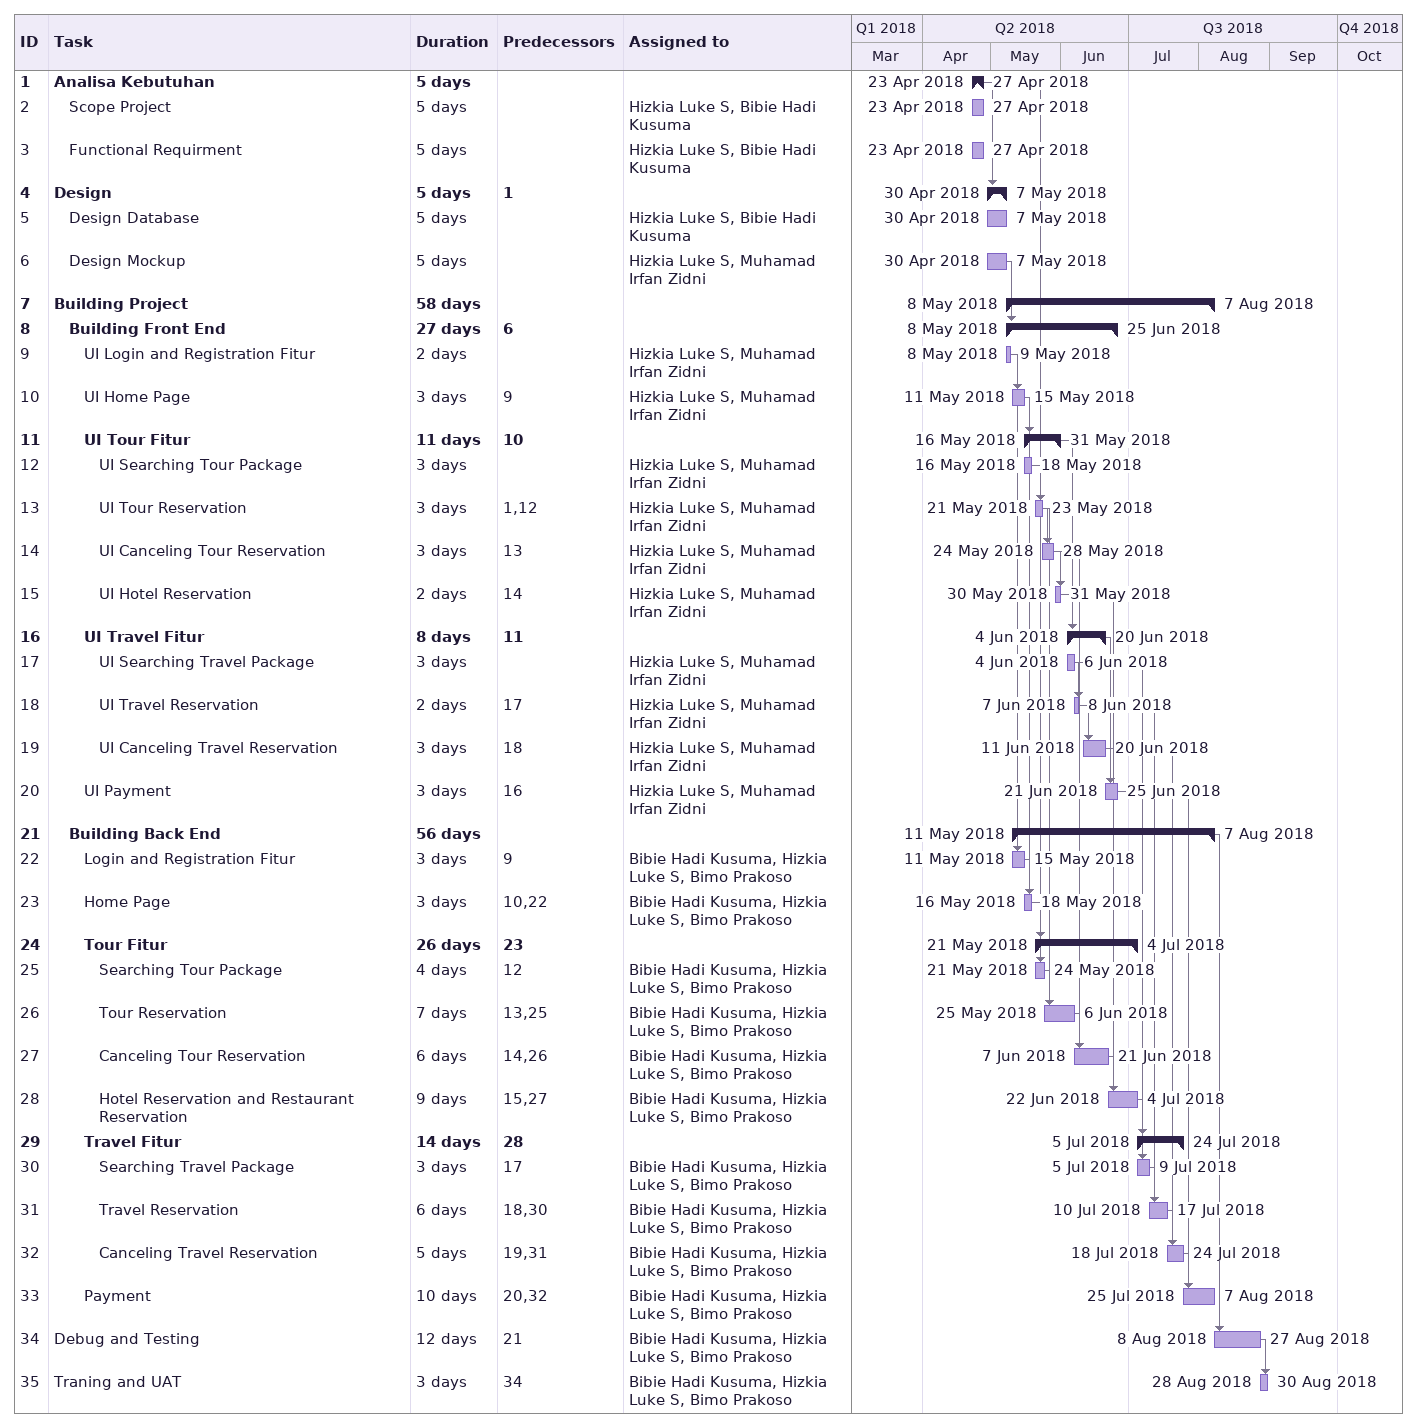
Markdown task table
| ID | Level | Task | Duration | Start | Finish | Predecessors | Resources |
|---|---|---|---|---|---|---|---|
| 1 | 1 | **Analisa Kebutuhan** | 5d | 2018-04-23 | 2018-04-27 |  |  |
| 2 | 2 | Scope Project | 5d | 2018-04-23 | 2018-04-27 |  | Hizkia Luke S, Bibie Hadi Kusuma |
| 3 | 2 | Functional Requirment | 5d | 2018-04-23 | 2018-04-27 |  | Hizkia Luke S, Bibie Hadi Kusuma |
| 4 | 1 | **Design** | 5d | 2018-04-30 | 2018-05-07 | 1 |  |
| 5 | 2 | Design Database | 5d | 2018-04-30 | 2018-05-07 |  | Hizkia Luke S, Bibie Hadi Kusuma |
| 6 | 2 | Design Mockup | 5d | 2018-04-30 | 2018-05-07 |  | Hizkia Luke S, Muhamad Irfan Zidni |
| 7 | 1 | **Building Project** | 58d | 2018-05-08 | 2018-08-07 |  |  |
| 8 | 2 | **Building Front End** | 27d | 2018-05-08 | 2018-06-25 | 6 |  |
| 9 | 3 | UI Login and Registration Fitur | 2d | 2018-05-08 | 2018-05-09 |  | Hizkia Luke S, Muhamad Irfan Zidni |
| 10 | 3 | UI Home Page | 3d | 2018-05-11 | 2018-05-15 | 9 | Hizkia Luke S, Muhamad Irfan Zidni |
| 11 | 3 | **UI Tour Fitur** | 11d | 2018-05-16 | 2018-05-31 | 10 |  |
| 12 | 4 | UI Searching Tour Package | 3d | 2018-05-16 | 2018-05-18 |  | Hizkia Luke S, Muhamad Irfan Zidni |
| 13 | 4 | UI Tour Reservation | 3d | 2018-05-21 | 2018-05-23 | 1, 12 | Hizkia Luke S, Muhamad Irfan Zidni |
| 14 | 4 | UI Canceling Tour Reservation | 3d | 2018-05-24 | 2018-05-28 | 13 | Hizkia Luke S, Muhamad Irfan Zidni |
| 15 | 4 | UI Hotel Reservation | 2d | 2018-05-30 | 2018-05-31 | 14 | Hizkia Luke S, Muhamad Irfan Zidni |
| 16 | 3 | **UI Travel Fitur** | 8d | 2018-06-04 | 2018-06-20 | 11 |  |
| 17 | 4 | UI Searching Travel Package | 3d | 2018-06-04 | 2018-06-06 |  | Hizkia Luke S, Muhamad Irfan Zidni |
| 18 | 4 | UI Travel Reservation | 2d | 2018-06-07 | 2018-06-08 | 17 | Hizkia Luke S, Muhamad Irfan Zidni |
| 19 | 4 | UI Canceling Travel Reservation | 3d | 2018-06-11 | 2018-06-20 | 18 | Hizkia Luke S, Muhamad Irfan Zidni |
| 20 | 3 | UI Payment | 3d | 2018-06-21 | 2018-06-25 | 16 | Hizkia Luke S, Muhamad Irfan Zidni |
| 21 | 2 | **Building Back End** | 56d | 2018-05-11 | 2018-08-07 |  |  |
| 22 | 3 | Login and Registration Fitur | 3d | 2018-05-11 | 2018-05-15 | 9 | Bibie Hadi Kusuma, Hizkia Luke S, Bimo Prakoso |
| 23 | 3 | Home Page | 3d | 2018-05-16 | 2018-05-18 | 10, 22 | Bibie Hadi Kusuma, Hizkia Luke S, Bimo Prakoso |
| 24 | 3 | **Tour Fitur** | 26d | 2018-05-21 | 2018-07-04 | 23 |  |
| 25 | 4 | Searching Tour Package | 4d | 2018-05-21 | 2018-05-24 | 12 | Bibie Hadi Kusuma, Hizkia Luke S, Bimo Prakoso |
| 26 | 4 | Tour Reservation | 7d | 2018-05-25 | 2018-06-06 | 13, 25 | Bibie Hadi Kusuma, Hizkia Luke S, Bimo Prakoso |
| 27 | 4 | Canceling Tour Reservation | 6d | 2018-06-07 | 2018-06-21 | 14, 26 | Bibie Hadi Kusuma, Hizkia Luke S, Bimo Prakoso |
| 28 | 4 | Hotel Reservation and Restaurant Reservation | 9d | 2018-06-22 | 2018-07-04 | 15, 27 | Bibie Hadi Kusuma, Hizkia Luke S, Bimo Prakoso |
| 29 | 3 | **Travel Fitur** | 14d | 2018-07-05 | 2018-07-24 | 28 |  |
| 30 | 4 | Searching Travel Package | 3d | 2018-07-05 | 2018-07-09 | 17 | Bibie Hadi Kusuma, Hizkia Luke S, Bimo Prakoso |
| 31 | 4 | Travel Reservation | 6d | 2018-07-10 | 2018-07-17 | 18, 30 | Bibie Hadi Kusuma, Hizkia Luke S, Bimo Prakoso |
| 32 | 4 | Canceling Travel Reservation | 5d | 2018-07-18 | 2018-07-24 | 19, 31 | Bibie Hadi Kusuma, Hizkia Luke S, Bimo Prakoso |
| 33 | 3 | Payment | 10d | 2018-07-25 | 2018-08-07 | 20, 32 | Bibie Hadi Kusuma, Hizkia Luke S, Bimo Prakoso |
| 34 | 1 | Debug and Testing | 12d | 2018-08-08 | 2018-08-27 | 21 | Bibie Hadi Kusuma, Hizkia Luke S, Bimo Prakoso |
| 35 | 1 | Traning and UAT | 3d | 2018-08-28 | 2018-08-30 | 34 | Bibie Hadi Kusuma, Hizkia Luke S, Bimo Prakoso |
